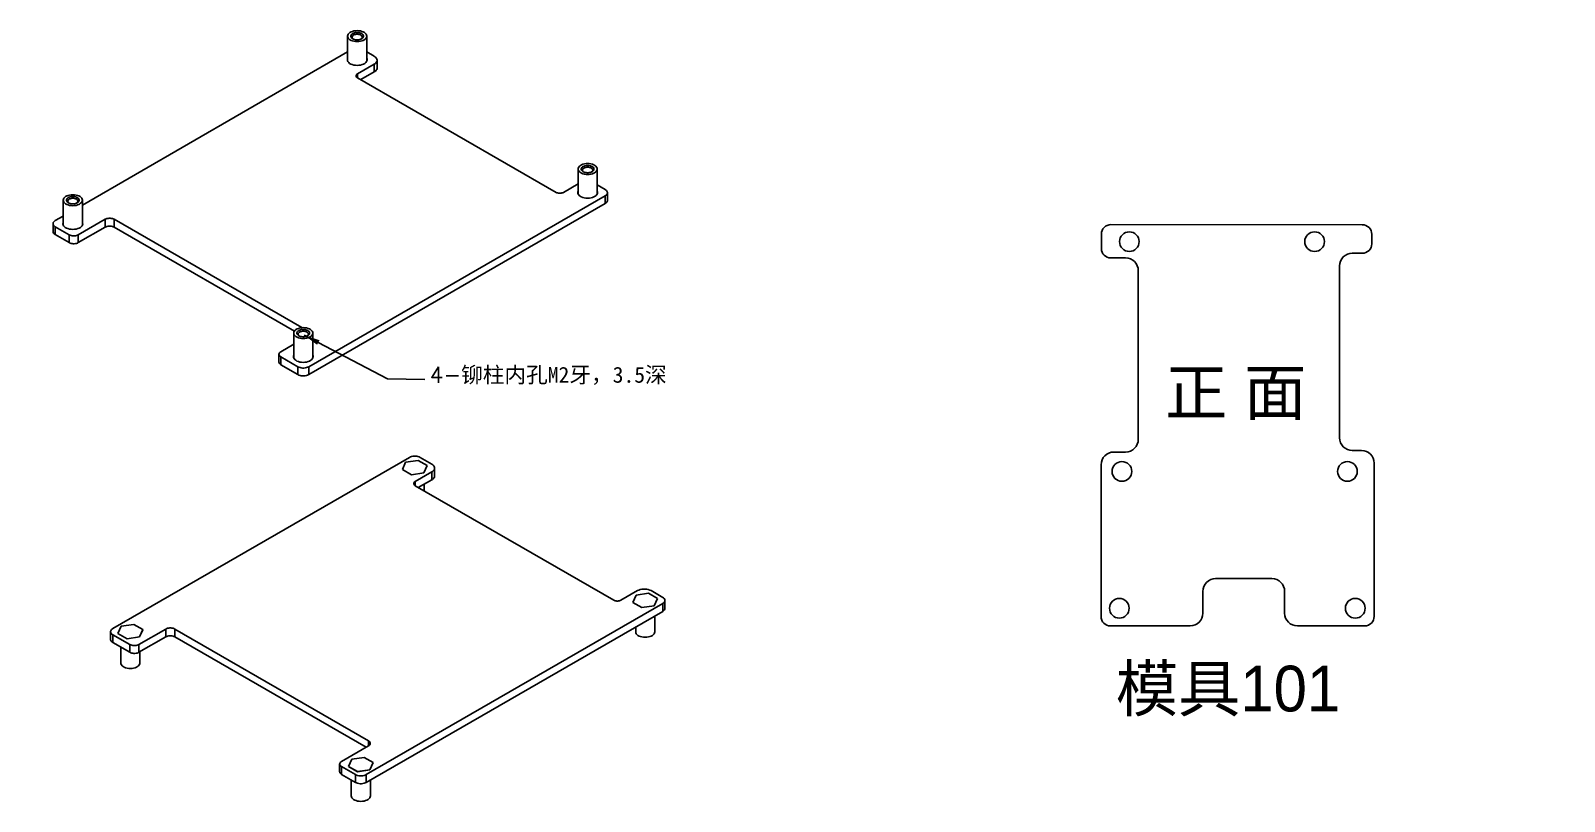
# Model space of a CAD drawing. Header units: millimetres. Extents: x 1426 to 4436, y -331 to 92.
# Drawn here: x 3667.2 to 3908.6, y -281.6 to -160.2 of the extents above; entities that cross this region are included whole.
import ezdxf

# ---------------------------------------------------------------- set-up
doc = ezdxf.new("R2010")
doc.units = ezdxf.units.MM
doc.styles.add('ST', font='PMingLiU.ttf')
doc.styles.get("Standard").update_dxf_attribs({"font": 'txt', "bigfont": 'gbcbig.shx'})
doc.styles.add('国家标准', font='SimSun.ttf', dxfattribs={"width": 0.7, "height": 3.5})
doc.dimstyles.new('ISO-25', dxfattribs={"dimtxt": 2.5, "dimasz": 2.5, "dimexe": 1.25, "dimexo": 0.625, "dimtad": 1, "dimtxsty": 'Standard', "dimcen": 2.5, "dimadec": 0, "dimazin": 0, "dimtfac": 1, "dimtmove": 0, "dimatfit": 3, "dimfxl": 0, "dimarcsym": 0})
doc.dimstyles.get("Standard").update_dxf_attribs({"dimtxt": 0.18, "dimasz": 0.18, "dimexe": 0.18, "dimexo": 0.0625, "dimgap": 0.09, "dimtad": 0, "dimtih": 1, "dimtoh": 1, "dimdec": 4, "dimzin": 0, "dimdsep": 46, "dimtxsty": 'Standard', "dimcen": 0.09, "dimadec": 0, "dimazin": 0, "dimtfac": 1, "dimtdec": 4, "dimtofl": 0, "dimtmove": 0, "dimatfit": 0, "dimfxl": 0, "dimtolj": 1, "dimtzin": 0, "dimarcsym": 0})

# ---------------------------------------------------------------- blocks, each defined once
blk = doc.blocks.new('*D262')
at = {"color": 0, "lineweight": -2}
for p, q in [((2461.37, -188.13), (2461.37, -181.05)), ((4149.79, -185.76), (4131.83, -185.76)), ((4133.08, -237.06), (4133.08, -188.26)), ((2476.81, -190.63), (2460.12, -190.63)), ((2461.37, -194.63), (2461.37, -190.63)), ((2478.81, -194.63), (2460.12, -194.63)), ((2461.37, -197.13), (2461.37, -199.63)), ((4148.51, -239.56), (4131.83, -239.56))]:
    blk.add_line(p, q, dxfattribs=at)
at = {"color": 0}
for points in [[(4132.66, -188.26), (4133.5, -188.26), (4133.08, -185.76)], [(2460.95, -188.13), (2461.78, -188.13), (2461.37, -190.63)], [(2460.95, -197.13), (2461.78, -197.13), (2461.37, -194.63)], [(4132.66, -237.06), (4133.5, -237.06), (4133.08, -239.56)]]:
    blk.add_solid(points, dxfattribs=at)
at = {"layer": 'Defpoints', "color": 0}
for p in [(4133.08, -185.76), (4150.42, -185.76), (2461.37, -190.63), (2477.44, -190.63), (2479.44, -194.63), (4149.14, -239.56)]:
    blk.add_point(p, dxfattribs=at)
at = {"color": 0, "attachment_point": 5, "rotation": 90}
for s, insert, char_height in [('4', (2458.24, -183.34), 5), ('53,8', (4131, -212.66), 2.5)]:
    blk.add_mtext(s, dxfattribs=dict(at, insert=insert, char_height=char_height))
blk = doc.blocks.new('*D263')
at = {"color": 0, "lineweight": -2}
for p, q in [((4144.42, -196.04), (4144.42, -178.9)), ((4146.92, -180.15), (4173.92, -180.15)), ((4176.42, -200.83), (4176.42, -178.9)), ((2593.41, -264.13), (2593.41, -257.05)), ((2603.81, -266.63), (2592.16, -266.63)), ((2593.41, -270.63), (2593.41, -266.63)), ((2593.46, -270.63), (2592.16, -270.63)), ((2593.41, -273.13), (2593.41, -275.63))]:
    blk.add_line(p, q, dxfattribs=at)
at = {"color": 0}
for points in [[(4146.92, -179.74), (4146.92, -180.57), (4144.42, -180.15)], [(4173.92, -179.74), (4173.92, -180.57), (4176.42, -180.15)], [(2592.99, -264.13), (2593.83, -264.13), (2593.41, -266.63)], [(2592.99, -273.13), (2593.83, -273.13), (2593.41, -270.63)]]:
    blk.add_solid(points, dxfattribs=at)
at = {"layer": 'Defpoints', "color": 0}
for p in [(4176.42, -180.15), (4144.42, -196.66), (4176.42, -201.46), (2593.41, -266.63), (2604.44, -266.63), (2594.08, -270.63)]:
    blk.add_point(p, dxfattribs=at)
at = {"color": 0, "insert": (4160.42, -178.28), "char_height": 2.5, "attachment_point": 5}
blk.add_mtext('32', dxfattribs=at)
at = {"color": 0, "insert": (2590.28, -259.34), "char_height": 5, "attachment_point": 5, "rotation": 90}
blk.add_mtext('4', dxfattribs=at)
blk = doc.blocks.new('*D292')
at = {"color": 0, "lineweight": -2}
for p, q in [((2906.22, -206.14), (2892.33, -206.14)), ((2893.58, -238.64), (2893.58, -208.64)), ((2906.22, -241.14), (2892.33, -241.14))]:
    blk.add_line(p, q, dxfattribs=at)
at = {"color": 0, "linetype": 'Continuous', "lineweight": -2}
for p, q in [((4400.56, -214.1), (4400.74, -214.1)), ((4400.65, -214.19), (4400.65, -214.01)), ((4401.76, -213.46), (4401.92, -213.37)), ((4401.92, -213.37), (4402.1, -213.37))]:
    blk.add_line(p, q, dxfattribs=at)
at = {"color": 0}
for points in [[(2893.17, -208.64), (2894, -208.64), (2893.58, -206.14)], [(2893.17, -238.64), (2894, -238.64), (2893.58, -241.14)]]:
    blk.add_solid(points, dxfattribs=at)
at = {"color": 0, "linetype": 'Continuous'}
blk.add_solid([(4401.75, -213.44), (4401.78, -213.49), (4401.61, -213.55)], dxfattribs=at)
at = {"layer": 'Defpoints', "color": 0}
for p in [(2893.58, -206.14), (2906.85, -206.14), (2906.85, -241.14)]:
    blk.add_point(p, dxfattribs=at)
at = {"layer": 'Defpoints', "color": 0, "linetype": 'Continuous'}
for p in [(4400.65, -214.1), (4401.61, -213.55)]:
    blk.add_point(p, dxfattribs=at)
at = {"color": 0, "linetype": 'Continuous', "insert": (4419.58, -213.37), "char_height": 3.5, "attachment_point": 5, "style": '国家标准'}
blk.add_mtext('\\A1;M2螺丝柱 露出高度3mm', dxfattribs=at)
at = {"color": 0, "insert": (2891.71, -223.64), "char_height": 2.5, "attachment_point": 5, "rotation": 90}
blk.add_mtext('35', dxfattribs=at)

msp = doc.modelspace()

# ---------------------------------------------------------------- linework, layer by layer
for p, q in [((3717.07754, -161.01618), (3717.07754, -164.95264)), ((3720.07754, -164.95264), (3720.07754, -161.01618)), ((3717.07754, -163.51115), (3675.31768, -187.62098)), ((3721.26454, -164.19646), (3720.07754, -163.51115)), ((3718.64825, -166.9317), (3721.26454, -165.42119)), ((3721.26454, -165.42119), (3721.26454, -166.64594)), ((3721.70388, -166.03358), (3721.70388, -164.80883)), ((3718.64825, -166.9317), (3718.64825, -167.58489)), ((3749.90237, -185.62929), (3718.64825, -167.58489)), ((3719.14324, -167.87067), (3721.26454, -166.64594)), ((3753.35211, -181.95912), (3753.35211, -185.89557)), ((3756.35211, -185.89557), (3756.35211, -181.95912)), ((3753.35211, -184.29079), (3751.03374, -185.62929)), ((3757.60983, -185.18022), (3756.35211, -184.45409)), ((3757.9613, -186.89487), (3757.9613, -185.67011)), ((3672.31768, -186.85805), (3672.31768, -190.79451)), ((3675.31768, -190.79451), (3675.31768, -186.85805)), ((3710.94078, -213.10414), (3757.60983, -186.16001)), ((3710.94078, -214.32889), (3757.60983, -187.38476)), ((3757.60983, -186.16001), (3757.60983, -187.38476)), ((3670.70849, -190.56905), (3670.70849, -191.7938)), ((3672.31768, -189.35302), (3671.05996, -190.07915)), ((3674.66621, -192.3245), (3678.90885, -189.87503)), ((3678.90885, -189.87503), (3678.90885, -191.09978)), ((3680.32306, -189.87503), (3709.88624, -206.94318)), ((3680.32306, -189.87503), (3680.32306, -191.09978)), ((3671.05996, -191.05894), (3673.25199, -192.3245)), ((3671.05996, -191.05894), (3671.05996, -192.28369)), ((3671.05996, -192.28369), (3673.25199, -193.54925)), ((3673.25199, -192.3245), (3673.25199, -193.54925)), ((3674.66621, -193.54925), (3678.90885, -191.09978)), ((3674.66621, -192.3245), (3674.66621, -193.54925)), ((3680.32306, -191.09978), (3708.69785, -207.48181)), ((3708.59226, -209.56111), (3706.55672, -210.73632)), ((3708.59226, -207.80099), (3708.59226, -211.73744)), ((3711.59226, -211.73744), (3711.59226, -207.80099)), ((3706.26383, -211.14456), (3706.26383, -212.36931)), ((3706.55672, -211.55281), (3709.24373, -213.10414)), ((3706.55672, -211.55281), (3706.55672, -212.77756)), ((3706.55672, -212.77756), (3709.24373, -214.32889)), ((3709.24373, -213.10414), (3709.24373, -214.32889)), ((3710.94078, -213.10414), (3710.94078, -214.32889)), ((3680.11661, -254.33487), (3726.78566, -227.39074)), ((3725.68232, -229.28076), (3726.20532, -228.15386)), ((3727.11119, -230.10571), (3725.68232, -229.28076)), ((3725.68232, -229.28076), (3725.68232, -229.28484)), ((3727.11119, -230.10979), (3725.68232, -229.28484)), ((3726.20532, -228.15386), (3728.15719, -227.85191)), ((3728.15719, -227.85191), (3729.58606, -228.67686)), ((3728.48272, -227.39074), (3730.32119, -228.45217)), ((3729.58606, -228.67686), (3729.06306, -229.80376)), ((3729.58606, -228.68094), (3729.06306, -229.80784)), ((3729.58606, -228.67686), (3729.58606, -228.68094)), ((3730.76053, -230.28929), (3730.76053, -229.06454)), ((3729.06306, -229.80376), (3727.11119, -230.10571)), ((3729.06306, -229.80784), (3727.11119, -230.10979)), ((3727.11119, -230.10571), (3727.11119, -230.10979)), ((3730.32119, -229.67691), (3727.7049, -231.18741)), ((3727.7049, -231.8406), (3727.7049, -231.18741)), ((3730.32119, -230.90166), (3728.19989, -232.12638)), ((3729.06306, -229.80376), (3729.06306, -229.80784)), ((3729.13419, -232.66579), (3729.13419, -231.58697)), ((3730.32119, -230.90166), (3730.32119, -229.67691)), ((3727.7049, -231.8406), (3758.95902, -249.885)), ((3760.09039, -249.885), (3762.70668, -248.3745)), ((3764.828, -248.3745), (3766.66648, -249.43593)), ((3766.66648, -250.41572), (3719.99743, -277.35985)), ((3761.95689, -250.2237), (3762.4799, -249.09679)), ((3763.38576, -251.04865), (3761.95689, -250.2237)), ((3761.95689, -250.2237), (3761.95689, -250.22778)), ((3763.38576, -251.05273), (3761.95689, -250.22778)), ((3762.4799, -249.09679), (3764.43177, -248.79484)), ((3765.33763, -250.74669), (3763.38576, -251.04865)), ((3765.33763, -250.75078), (3763.38576, -251.05273)), ((3763.38576, -251.04865), (3763.38576, -251.05273)), ((3764.43177, -248.79484), (3765.86064, -249.61979)), ((3765.86064, -249.61979), (3765.33763, -250.74669)), ((3765.86064, -249.62387), (3765.33763, -250.75078)), ((3765.33763, -250.74669), (3765.33763, -250.75078)), ((3765.86064, -249.61979), (3765.86064, -249.62387)), ((3766.66648, -251.64047), (3766.66648, -250.41572)), ((3767.01795, -251.15058), (3767.01795, -249.92583)), ((3766.66648, -251.64047), (3719.99743, -278.5846)), ((3765.40877, -254.86157), (3765.40877, -252.36661)), ((3679.76514, -254.82476), (3679.76514, -256.04951)), ((3682.80362, -256.86598), (3680.11661, -255.31465)), ((3680.11661, -256.5394), (3680.11661, -255.31465)), ((3680.92246, -255.12263), (3681.44546, -253.99573)), ((3682.35133, -255.94758), (3680.92246, -255.12263)), ((3680.92246, -255.12263), (3680.92246, -255.12671)), ((3682.35133, -255.95166), (3680.92246, -255.12671)), ((3681.44546, -253.99573), (3683.39733, -253.69377)), ((3684.3032, -255.64563), (3682.35133, -255.94758)), ((3684.3032, -255.64971), (3682.35133, -255.95166)), ((3683.39733, -253.69377), (3684.8262, -254.51872)), ((3688.46047, -254.41651), (3684.21783, -256.86598)), ((3688.46047, -255.64127), (3684.21783, -258.09073)), ((3684.8262, -254.51872), (3684.3032, -255.64563)), ((3684.8262, -254.52281), (3684.3032, -255.64971)), ((3684.3032, -255.64563), (3684.3032, -255.64971)), ((3684.8262, -254.51872), (3684.8262, -254.52281)), ((3688.46047, -255.64127), (3688.46047, -254.41651)), ((3720.35099, -272.01185), (3689.87469, -254.41651)), ((3689.87469, -255.64127), (3689.87469, -254.41651)), ((3719.99742, -273.03247), (3689.87469, -255.64127)), ((3762.40877, -254.09864), (3762.40877, -254.86157)), ((3682.80362, -258.09073), (3680.11661, -256.5394)), ((3681.37433, -257.26554), (3681.37433, -259.7605)), ((3682.35133, -255.94758), (3682.35133, -255.95166)), ((3682.80362, -258.09073), (3682.80362, -256.86598)), ((3684.21783, -258.09073), (3684.21783, -256.86598)), ((3684.37433, -259.7605), (3684.37433, -258.00038)), ((3720.35099, -272.82834), (3720.35099, -272.01185)), ((3716.10835, -275.2778), (3720.35099, -272.82834)), ((3717.19704, -276.06556), (3717.72004, -274.93866)), ((3717.72004, -274.93866), (3719.67191, -274.63671)), ((3719.67191, -274.63671), (3721.10078, -275.46166)), ((3715.81545, -275.68605), (3715.81545, -276.9108)), ((3718.30038, -277.35985), (3716.10835, -276.09429)), ((3716.10835, -277.31904), (3716.10835, -276.09429)), ((3718.30038, -278.5846), (3716.10835, -277.31904)), ((3718.6259, -276.89051), (3717.19704, -276.06556)), ((3717.19704, -276.06556), (3717.19704, -276.06965)), ((3718.6259, -276.8946), (3717.19704, -276.06965)), ((3718.30038, -278.5846), (3718.30038, -277.35985)), ((3720.57778, -276.58856), (3718.6259, -276.89051)), ((3720.57778, -276.59264), (3718.6259, -276.8946)), ((3718.6259, -276.89051), (3718.6259, -276.8946)), ((3719.99743, -278.5846), (3719.99743, -277.35985)), ((3721.10078, -275.46166), (3720.57778, -276.58856)), ((3721.10078, -275.46574), (3720.57778, -276.59264)), ((3720.57778, -276.58856), (3720.57778, -276.59264)), ((3721.10078, -275.46166), (3721.10078, -275.46574)), ((3717.64891, -278.20847), (3717.64891, -280.70344)), ((3720.64891, -280.70344), (3720.64891, -278.20847))]:
    msp.add_line(p, q)
at = {"color": 0}
msp.add_lwpolyline([(3835.67562, -228.53304), (3835.65208, -252.42905, 0.414502119), (3837.15208, -253.93053), (3849.69188, -253.93053, 0.414213562), (3851.69188, -251.93053), (3851.69188, -248.48358, -0.414213562), (3853.69188, -246.48358), (3862.5547, -246.48358, -0.414213562), (3864.5547, -248.48358), (3864.5547, -251.93053, 0.414213562), (3866.5547, -253.93053), (3877.14859, -253.93053, 0.414213562), (3878.64859, -252.43053), (3878.64859, -228.28318, 0.414213562), (3876.64859, -226.28318), (3875.20277, -226.28318, -0.414213562), (3873.20277, -224.28318), (3873.20277, -197.22299, -0.414213562), (3875.20277, -195.22299), (3876.77443, -195.22299, 0.414213562), (3878.27443, -193.72299), (3878.27443, -192.23647, 0.414034319), (3876.77535, -190.73647), (3837.20863, -190.71225, 0.414392829), (3835.70771, -192.21225), (3835.70771, -194.45937, 0.414213562), (3837.20771, -195.95937), (3839.52053, -195.95937, -0.414213562), (3841.52053, -197.95937), (3841.52053, -224.53501, -0.414213562), (3839.52053, -226.53501), (3837.67562, -226.53501, 0.413925065)], format="xyb", close=True, dxfattribs=at)
for points in [[(3720.07754, -161.01618, 0), (3720.05475, -160.8658, 0), (3719.98708, -160.71999, 0), (3719.87657, -160.58318, 0), (3719.7266, -160.45952, 0), (3719.54172, -160.35278, 0), (3719.32754, -160.26619, 0), (3719.09057, -160.20239, 0), (3718.83801, -160.16332, 0), (3718.57754, -160.15017, 0), (3718.31706, -160.16332, 0), (3718.06451, -160.20239, 0), (3717.82754, -160.26619, 0), (3717.61336, -160.35278, 0), (3717.42847, -160.45952, 0), (3717.2785, -160.58318, 0), (3717.168, -160.71999, 0), (3717.10033, -160.8658, 0), (3717.07754, -161.01618, 0)], [(3717.07754, -161.01618, 0), (3717.10033, -161.16657, 0), (3717.168, -161.31238, 0), (3717.2785, -161.44919, 0), (3717.42847, -161.57285, 0), (3717.61336, -161.67959, 0), (3717.82754, -161.76618, 0), (3718.06451, -161.82997, 0), (3718.31706, -161.86904, 0), (3718.57754, -161.8822, 0), (3718.83801, -161.86904, 0), (3719.09057, -161.82997, 0), (3719.32754, -161.76618, 0), (3719.54172, -161.67959, 0), (3719.6382, -161.62855, 0)], [(3717.87042, -161.42442, 0), (3717.75838, -161.34733, 0), (3717.67122, -161.26017, 0), (3717.61161, -161.1656, 0), (3717.58134, -161.06649, 0), (3717.58134, -160.96586, 0), (3717.61161, -160.86675, 0), (3717.67124, -160.77218, 0), (3717.75839, -160.68503, 0), (3717.87044, -160.60793, 0), (3718.00397, -160.54325, 0), (3718.15493, -160.49293, 0), (3718.31873, -160.45851, 0), (3718.4904, -160.44104, 0), (3718.66471, -160.44104, 0), (3718.83637, -160.45851, 0), (3719.00017, -160.49294, 0), (3719.15112, -160.54326, 0), (3719.28465, -160.60795, 0), (3719.3967, -160.68504, 0), (3719.48385, -160.77219, 0), (3719.54347, -160.86676, 0), (3719.57373, -160.96587, 0), (3719.57373, -161.06651, 0), (3719.54346, -161.16562, 0), (3719.48384, -161.26019, 0), (3719.39668, -161.34734, 0), (3719.28464, -161.42443, 0)], [(3719.37754, -161.17948, 0), (3719.36538, -161.09928, 0), (3719.32929, -161.02151, 0), (3719.27036, -160.94855, 0), (3719.19037, -160.8826, 0), (3719.09177, -160.82567, 0), (3718.97754, -160.77949, 0), (3718.85115, -160.74546, 0), (3718.71646, -160.72463, 0), (3718.57754, -160.71761, 0), (3718.43862, -160.72463, 0), (3718.30392, -160.74546, 0), (3718.17754, -160.77949, 0), (3718.06331, -160.82567, 0), (3717.9647, -160.8826, 0), (3717.88472, -160.94855, 0), (3717.82578, -161.02151, 0), (3717.78969, -161.09928, 0), (3717.77754, -161.17948, 0)], [(3717.77754, -161.17948, 0), (3717.78969, -161.25969, 0), (3717.82578, -161.33745, 0), (3717.88472, -161.41042, 0), (3717.94904, -161.46525, 0)], [(3719.28464, -161.42443, 0), (3719.15111, -161.48912, 0), (3719.00015, -161.53944, 0), (3718.83636, -161.57386, 0), (3718.66469, -161.59133, 0), (3718.49038, -161.59133, 0), (3718.31872, -161.57386, 0), (3718.15492, -161.53944, 0), (3718.00396, -161.48912, 0), (3717.87043, -161.42443, 0), (3717.87042, -161.42442, 0)], [(3719.20604, -161.46525, 0), (3719.28244, -161.3979, 0), (3719.33742, -161.32391, 0), (3719.36931, -161.24553, 0), (3719.37754, -161.17948, 0)], [(3719.6382, -161.62855, 0), (3719.80626, -161.51291, 0), (3719.937, -161.38218, 0), (3720.02643, -161.24033, 0), (3720.07183, -161.09166, 0), (3720.07754, -161.01618, 0)], [(3717.02754, -164.72718, 0), (3717.05108, -164.57178, 0), (3717.07754, -164.50172, 0)], [(3720.12754, -164.72718, 0), (3720.10399, -164.88257, 0), (3720.03406, -165.03325, 0), (3719.91988, -165.17462, 0), (3719.76491, -165.3024, 0), (3719.57386, -165.4127, 0), (3719.35254, -165.50217, 0), (3719.10767, -165.56809, 0), (3718.84669, -165.60847, 0), (3718.57754, -165.62206, 0), (3718.30838, -165.60847, 0), (3718.04741, -165.56809, 0), (3717.80254, -165.50217, 0), (3717.58122, -165.4127, 0), (3717.39017, -165.3024, 0), (3717.2352, -165.17462, 0), (3717.12101, -165.03325, 0), (3717.05108, -164.88257, 0), (3717.02754, -164.72718, 0)], [(3720.07754, -164.50172, 0), (3720.12256, -164.65553, 0), (3720.12754, -164.72718, 0)], [(3721.70388, -164.80883, 0), (3721.68109, -164.65845, 0), (3721.61342, -164.51263, 0), (3721.50292, -164.37582, 0), (3721.35295, -164.25216, 0), (3721.26454, -164.19646, 0)], [(3721.26454, -165.42119, 0), (3721.43261, -165.30555, 0), (3721.56334, -165.17482, 0), (3721.65277, -165.03297, 0), (3721.69817, -164.88431, 0), (3721.70388, -164.80883, 0)], [(3721.26454, -166.64594, 0), (3721.43261, -166.53031, 0), (3721.56334, -166.39957, 0), (3721.65277, -166.25772, 0), (3721.69817, -166.10906, 0), (3721.70388, -166.03358, 0)], [(3718.41393, -167.25829, 0), (3718.42609, -167.17809, 0), (3718.46218, -167.10032, 0), (3718.52111, -167.02736, 0), (3718.6011, -166.96141, 0), (3718.64825, -166.9317, 0)], [(3718.64825, -167.58489, 0), (3718.55861, -167.52321, 0), (3718.48889, -167.45349, 0), (3718.44119, -167.37784, 0), (3718.41698, -167.29855, 0), (3718.41393, -167.25829, 0)], [(3756.35211, -181.95912, 0), (3756.32933, -181.80874, 0), (3756.26165, -181.66292, 0), (3756.15115, -181.52611, 0), (3756.00118, -181.40245, 0), (3755.8163, -181.29571, 0), (3755.60211, -181.20913, 0), (3755.36514, -181.14533, 0), (3755.11259, -181.10626, 0), (3754.85211, -181.0931, 0), (3754.59164, -181.10626, 0), (3754.33908, -181.14533, 0), (3754.10211, -181.20913, 0), (3753.88793, -181.29571, 0), (3753.70305, -181.40245, 0), (3753.55308, -181.52611, 0), (3753.44258, -181.66292, 0), (3753.3749, -181.80874, 0), (3753.35211, -181.95912, 0)], [(3753.35211, -181.95912, 0), (3753.3749, -182.1095, 0), (3753.44258, -182.25531, 0), (3753.55308, -182.39213, 0), (3753.70305, -182.51578, 0), (3753.88793, -182.62253, 0), (3754.10211, -182.70911, 0), (3754.33908, -182.77291, 0), (3754.59164, -182.81198, 0), (3754.85211, -182.82514, 0), (3755.11259, -182.81198, 0), (3755.36514, -182.77291, 0), (3755.60211, -182.70911, 0), (3755.8163, -182.62253, 0), (3755.91277, -182.57149, 0)], [(3754.145, -182.36736, 0), (3754.03295, -182.29026, 0), (3753.9458, -182.20311, 0), (3753.88619, -182.10854, 0), (3753.85592, -182.00943, 0), (3753.85592, -181.90879, 0), (3753.88619, -181.80968, 0), (3753.94581, -181.71512, 0), (3754.03297, -181.62796, 0), (3754.14502, -181.55087, 0), (3754.27855, -181.48618, 0), (3754.42951, -181.43586, 0), (3754.59331, -181.40145, 0), (3754.76497, -181.38397, 0), (3754.93928, -181.38397, 0), (3755.11095, -181.40145, 0), (3755.27475, -181.43587, 0), (3755.4257, -181.48619, 0), (3755.55923, -181.55088, 0), (3755.67127, -181.62798, 0), (3755.75843, -181.71513, 0), (3755.81804, -181.8097, 0), (3755.84831, -181.90881, 0), (3755.84831, -182.00945, 0), (3755.81804, -182.10856, 0), (3755.75842, -182.20312, 0), (3755.67126, -182.29028, 0), (3755.55922, -182.36736, 0)], [(3755.65211, -182.12242, 0), (3755.63996, -182.04222, 0), (3755.60387, -181.96445, 0), (3755.54493, -181.89148, 0), (3755.46495, -181.82553, 0), (3755.36634, -181.7686, 0), (3755.25211, -181.72242, 0), (3755.12573, -181.6884, 0), (3754.99103, -181.66756, 0), (3754.85211, -181.66054, 0), (3754.7132, -181.66756, 0), (3754.5785, -181.6884, 0), (3754.45211, -181.72242, 0), (3754.33788, -181.7686, 0), (3754.23928, -181.82553, 0), (3754.15929, -181.89148, 0), (3754.10036, -181.96445, 0), (3754.06427, -182.04222, 0), (3754.05211, -182.12242, 0)], [(3754.05211, -182.12242, 0), (3754.06427, -182.20262, 0), (3754.10036, -182.28039, 0), (3754.15929, -182.35336, 0), (3754.22362, -182.40818, 0)], [(3755.55922, -182.36736, 0), (3755.42569, -182.43205, 0), (3755.27473, -182.48237, 0), (3755.11093, -182.51679, 0), (3754.93927, -182.53427, 0), (3754.76496, -182.53427, 0), (3754.5933, -182.51679, 0), (3754.4295, -182.48237, 0), (3754.27854, -182.43205, 0), (3754.14501, -182.36736, 0), (3754.145, -182.36736, 0)], [(3755.48061, -182.40818, 0), (3755.55702, -182.34083, 0), (3755.612, -182.26684, 0), (3755.64389, -182.18847, 0), (3755.65211, -182.12242, 0)], [(3755.91277, -182.57149, 0), (3756.08084, -182.45585, 0), (3756.21158, -182.32511, 0), (3756.301, -182.18326, 0), (3756.34641, -182.0346, 0), (3756.35211, -181.95912, 0)], [(3751.03374, -185.62929, 0), (3750.92691, -185.68104, 0), (3750.80615, -185.7213, 0), (3750.67511, -185.74883, 0), (3750.53778, -185.76281, 0), (3750.39833, -185.76281, 0), (3750.261, -185.74883, 0), (3750.12996, -185.7213, 0), (3750.00919, -185.68104, 0), (3749.90237, -185.62929, 0)], [(3753.30211, -185.67011, 0), (3753.32566, -185.51472, 0), (3753.35211, -185.44465, 0)], [(3756.40211, -185.67011, 0), (3756.37857, -185.82551, 0), (3756.30864, -185.97618, 0), (3756.19445, -186.11756, 0), (3756.03948, -186.24533, 0), (3755.84844, -186.35564, 0), (3755.62711, -186.44511, 0), (3755.38225, -186.51103, 0), (3755.12127, -186.5514, 0), (3754.85211, -186.565, 0), (3754.58296, -186.5514, 0), (3754.32198, -186.51103, 0), (3754.07711, -186.44511, 0), (3753.85579, -186.35564, 0), (3753.66475, -186.24533, 0), (3753.50978, -186.11756, 0), (3753.39559, -185.97618, 0), (3753.32566, -185.82551, 0), (3753.30211, -185.67011, 0)], [(3756.35211, -185.44465, 0), (3756.39714, -185.59846, 0), (3756.40211, -185.67011, 0)], [(3757.9613, -185.67011, 0), (3757.94307, -185.54981, 0), (3757.88893, -185.43316, 0), (3757.80053, -185.32371, 0), (3757.68056, -185.22478, 0), (3757.60983, -185.18022, 0)], [(3757.60983, -186.16001, 0), (3757.74429, -186.0675, 0), (3757.84887, -185.96291, 0), (3757.92041, -185.84943, 0), (3757.95674, -185.7305, 0), (3757.9613, -185.67011, 0)], [(3675.31768, -186.85805, 0), (3675.29489, -186.70767, 0), (3675.22722, -186.56186, 0), (3675.11672, -186.42504, 0), (3674.96674, -186.30139, 0), (3674.78186, -186.19464, 0), (3674.56768, -186.10806, 0), (3674.33071, -186.04426, 0), (3674.07815, -186.00519, 0), (3673.81768, -185.99203, 0), (3673.55721, -186.00519, 0), (3673.30465, -186.04426, 0), (3673.06768, -186.10806, 0), (3672.8535, -186.19464, 0), (3672.66861, -186.30139, 0), (3672.51864, -186.42504, 0), (3672.40814, -186.56186, 0), (3672.34047, -186.70767, 0), (3672.31768, -186.85805, 0)], [(3672.31768, -186.85805, 0), (3672.34047, -187.00843, 0), (3672.40814, -187.15425, 0), (3672.51864, -187.29106, 0), (3672.66861, -187.41472, 0), (3672.8535, -187.52146, 0), (3673.06768, -187.60804, 0), (3673.30465, -187.67184, 0), (3673.55721, -187.71091, 0), (3673.81768, -187.72407, 0), (3674.07815, -187.71091, 0), (3674.33071, -187.67184, 0), (3674.56768, -187.60804, 0), (3674.78186, -187.52146, 0), (3674.87834, -187.47042, 0)], [(3673.11056, -187.26629, 0), (3672.99852, -187.1892, 0), (3672.91136, -187.10204, 0), (3672.85175, -187.00747, 0), (3672.82148, -186.90836, 0), (3672.82148, -186.80772, 0), (3672.85176, -186.70862, 0), (3672.91138, -186.61405, 0), (3672.99853, -186.52689, 0), (3673.11058, -186.4498, 0), (3673.24411, -186.38511, 0), (3673.39507, -186.3348, 0), (3673.55887, -186.30038, 0), (3673.73054, -186.2829, 0), (3673.90485, -186.2829, 0), (3674.07651, -186.30038, 0), (3674.24031, -186.3348, 0), (3674.39127, -186.38512, 0), (3674.52479, -186.44981, 0), (3674.63684, -186.52691, 0), (3674.72399, -186.61406, 0), (3674.78361, -186.70863, 0), (3674.81387, -186.80774, 0), (3674.81387, -186.90838, 0), (3674.7836, -187.00749, 0), (3674.72398, -187.10206, 0), (3674.63682, -187.18921, 0), (3674.52478, -187.2663, 0)], [(3674.61768, -187.02135, 0), (3674.60552, -186.94115, 0), (3674.56943, -186.86338, 0), (3674.5105, -186.79041, 0), (3674.43051, -186.72446, 0), (3674.33191, -186.66753, 0), (3674.21768, -186.62136, 0), (3674.09129, -186.58733, 0), (3673.9566, -186.56649, 0), (3673.81768, -186.55948, 0), (3673.67876, -186.56649, 0), (3673.54406, -186.58733, 0), (3673.41768, -186.62136, 0), (3673.30345, -186.66753, 0), (3673.20484, -186.72446, 0), (3673.12486, -186.79041, 0), (3673.06592, -186.86338, 0), (3673.02983, -186.94115, 0), (3673.01768, -187.02135, 0)], [(3673.01768, -187.02135, 0), (3673.02983, -187.10156, 0), (3673.06592, -187.17932, 0), (3673.12486, -187.25229, 0), (3673.18918, -187.30712, 0)], [(3674.52478, -187.2663, 0), (3674.39125, -187.33099, 0), (3674.2403, -187.3813, 0), (3674.0765, -187.41572, 0), (3673.90483, -187.4332, 0), (3673.73052, -187.4332, 0), (3673.55886, -187.41572, 0), (3673.39506, -187.3813, 0), (3673.2441, -187.33099, 0), (3673.11057, -187.2663, 0), (3673.11056, -187.26629, 0)], [(3674.44618, -187.30712, 0), (3674.52258, -187.23977, 0), (3674.57756, -187.16578, 0), (3674.60946, -187.0874, 0), (3674.61768, -187.02135, 0)], [(3674.87834, -187.47042, 0), (3675.04641, -187.35478, 0), (3675.17714, -187.22405, 0), (3675.26657, -187.08219, 0), (3675.31197, -186.93353, 0), (3675.31768, -186.85805, 0)], [(3757.60983, -187.38476, 0), (3757.74429, -187.29225, 0), (3757.84887, -187.18766, 0), (3757.92041, -187.07418, 0), (3757.95674, -186.95525, 0), (3757.9613, -186.89487, 0)], [(3671.05996, -190.07915, 0), (3670.92551, -190.17167, 0), (3670.82092, -190.27625, 0), (3670.74938, -190.38973, 0), (3670.71306, -190.50866, 0), (3670.70849, -190.56905, 0)], [(3670.70849, -190.56905, 0), (3670.72672, -190.68935, 0), (3670.78086, -190.806, 0), (3670.86926, -190.91545, 0), (3670.98924, -191.01438, 0), (3671.05996, -191.05894, 0)], [(3672.26768, -190.56905, 0), (3672.29123, -190.41365, 0), (3672.31768, -190.34359, 0)], [(3675.36768, -190.56905, 0), (3675.34413, -190.72444, 0), (3675.2742, -190.87512, 0), (3675.16002, -191.01649, 0), (3675.00505, -191.14427, 0), (3674.814, -191.25457, 0), (3674.59268, -191.34404, 0), (3674.34781, -191.40996, 0), (3674.08683, -191.45034, 0), (3673.81768, -191.46393, 0), (3673.54852, -191.45034, 0), (3673.28755, -191.40996, 0), (3673.04268, -191.34404, 0), (3672.82136, -191.25457, 0), (3672.63031, -191.14427, 0), (3672.47534, -191.01649, 0), (3672.36115, -190.87512, 0), (3672.29123, -190.72444, 0), (3672.26768, -190.56905, 0)], [(3675.31768, -190.34359, 0), (3675.3627, -190.49739, 0), (3675.36768, -190.56905, 0)], [(3678.90885, -189.87503, 0), (3679.04238, -189.81034, 0), (3679.19333, -189.76002, 0), (3679.35713, -189.7256, 0), (3679.5288, -189.70813, 0), (3679.70311, -189.70813, 0), (3679.87477, -189.7256, 0), (3680.03857, -189.76002, 0), (3680.18953, -189.81034, 0), (3680.32306, -189.87503, 0)], [(3670.70849, -191.7938, 0), (3670.72672, -191.9141, 0), (3670.78086, -192.03075, 0), (3670.86926, -192.1402, 0), (3670.98924, -192.23913, 0), (3671.05996, -192.28369, 0)], [(3673.25199, -192.3245, 0), (3673.38552, -192.38919, 0), (3673.53648, -192.43951, 0), (3673.70028, -192.47393, 0), (3673.87194, -192.4914, 0), (3674.04625, -192.4914, 0), (3674.21792, -192.47393, 0), (3674.38172, -192.43951, 0), (3674.53268, -192.38919, 0), (3674.66621, -192.3245, 0)], [(3678.90885, -191.09978, 0), (3679.04238, -191.03509, 0), (3679.19333, -190.98477, 0), (3679.35713, -190.95035, 0), (3679.5288, -190.93288, 0), (3679.70311, -190.93288, 0), (3679.87477, -190.95035, 0), (3680.03857, -190.98477, 0), (3680.18953, -191.03509, 0), (3680.32306, -191.09978, 0)], [(3673.25199, -193.54925, 0), (3673.38552, -193.61394, 0), (3673.53648, -193.66426, 0), (3673.70028, -193.69868, 0), (3673.87194, -193.71615, 0), (3674.04625, -193.71615, 0), (3674.21792, -193.69868, 0), (3674.38172, -193.66426, 0), (3674.53268, -193.61394, 0), (3674.66621, -193.54925, 0)], [(3711.59226, -207.80099, 0), (3711.56947, -207.65061, 0), (3711.50179, -207.50479, 0), (3711.39129, -207.36798, 0), (3711.24132, -207.24432, 0), (3711.05644, -207.13758, 0), (3710.84226, -207.051, 0), (3710.60529, -206.9872, 0), (3710.35273, -206.94813, 0), (3710.09226, -206.93497, 0), (3709.83178, -206.94813, 0), (3709.57923, -206.9872, 0), (3709.34226, -207.051, 0), (3709.12807, -207.13758, 0), (3708.94319, -207.24432, 0), (3708.79322, -207.36798, 0), (3708.68272, -207.50479, 0), (3708.61504, -207.65061, 0), (3708.59226, -207.80099, 0)], [(3709.38514, -208.20923, 0), (3709.2731, -208.13213, 0), (3709.18594, -208.04498, 0), (3709.12633, -207.95041, 0), (3709.09606, -207.8513, 0), (3709.09606, -207.75066, 0), (3709.12633, -207.65155, 0), (3709.18595, -207.55698, 0), (3709.27311, -207.46983, 0), (3709.38516, -207.39274, 0), (3709.51869, -207.32805, 0), (3709.66965, -207.27773, 0), (3709.83345, -207.24331, 0), (3710.00511, -207.22584, 0), (3710.17943, -207.22584, 0), (3710.35109, -207.24332, 0), (3710.51489, -207.27774, 0), (3710.66584, -207.32806, 0), (3710.79937, -207.39275, 0), (3710.91142, -207.46984, 0), (3710.99857, -207.557, 0), (3711.05818, -207.65157, 0), (3711.08845, -207.75068, 0), (3711.08845, -207.85132, 0), (3711.05818, -207.95042, 0), (3710.99856, -208.04499, 0), (3710.9114, -208.13215, 0), (3710.79936, -208.20923, 0)], [(3710.89226, -207.96429, 0), (3710.8801, -207.88408, 0), (3710.84401, -207.80632, 0), (3710.78508, -207.73335, 0), (3710.70509, -207.6674, 0), (3710.60649, -207.61047, 0), (3710.49226, -207.56429, 0), (3710.36587, -207.53027, 0), (3710.23117, -207.50943, 0), (3710.09226, -207.50241, 0), (3709.95334, -207.50943, 0), (3709.81864, -207.53027, 0), (3709.69226, -207.56429, 0), (3709.57803, -207.61047, 0), (3709.47942, -207.6674, 0), (3709.39944, -207.73335, 0), (3709.3405, -207.80632, 0), (3709.30441, -207.88408, 0), (3709.29226, -207.96429, 0)], [(3708.59226, -207.80099, 0), (3708.61504, -207.95137, 0), (3708.68272, -208.09718, 0), (3708.79322, -208.234, 0), (3708.94319, -208.35765, 0), (3709.12807, -208.4644, 0), (3709.34226, -208.55098, 0), (3709.57923, -208.61478, 0), (3709.83178, -208.65385, 0), (3710.09226, -208.667, 0), (3710.35273, -208.65385, 0), (3710.60529, -208.61478, 0), (3710.84226, -208.55098, 0), (3711.05644, -208.4644, 0), (3711.15292, -208.41335, 0)], [(3709.29226, -207.96429, 0), (3709.30441, -208.04449, 0), (3709.3405, -208.12226, 0), (3709.39944, -208.19523, 0), (3709.46376, -208.25005, 0)], [(3710.79936, -208.20923, 0), (3710.66583, -208.27392, 0), (3710.51487, -208.32424, 0), (3710.35107, -208.35866, 0), (3710.17941, -208.37614, 0), (3710.0051, -208.37614, 0), (3709.83344, -208.35866, 0), (3709.66964, -208.32424, 0), (3709.51868, -208.27392, 0), (3709.38515, -208.20923, 0), (3709.38514, -208.20923, 0)], [(3710.72075, -208.25005, 0), (3710.79716, -208.1827, 0), (3710.85214, -208.10871, 0), (3710.88403, -208.03034, 0), (3710.89226, -207.96429, 0)], [(3711.15292, -208.41335, 0), (3711.32098, -208.29771, 0), (3711.45172, -208.16698, 0), (3711.54114, -208.02513, 0), (3711.58655, -207.87647, 0), (3711.59226, -207.80099, 0)], [(3706.55672, -210.73632, 0), (3706.44468, -210.81341, 0), (3706.35752, -210.90057, 0), (3706.2979, -210.99513, 0), (3706.26763, -211.09424, 0), (3706.26383, -211.14456, 0)], [(3706.26383, -211.14456, 0), (3706.27902, -211.24482, 0), (3706.32414, -211.34203, 0), (3706.3978, -211.43324, 0), (3706.49778, -211.51567, 0), (3706.55672, -211.55281, 0)], [(3706.26383, -212.36931, 0), (3706.27902, -212.46957, 0), (3706.32414, -212.56678, 0), (3706.3978, -212.65799, 0), (3706.49778, -212.74042, 0), (3706.55672, -212.77756, 0)], [(3708.54226, -211.51198, 0), (3708.5658, -211.35659, 0), (3708.59226, -211.28652, 0)], [(3711.64226, -211.51198, 0), (3711.61871, -211.66738, 0), (3711.54878, -211.81805, 0), (3711.43459, -211.95942, 0), (3711.27962, -212.0872, 0), (3711.08858, -212.1975, 0), (3710.86726, -212.28698, 0), (3710.62239, -212.3529, 0), (3710.36141, -212.39327, 0), (3710.09226, -212.40687, 0), (3709.8231, -212.39327, 0), (3709.56212, -212.3529, 0), (3709.31726, -212.28698, 0), (3709.09593, -212.1975, 0), (3708.90489, -212.0872, 0), (3708.74992, -211.95942, 0), (3708.63573, -211.81805, 0), (3708.5658, -211.66738, 0), (3708.54226, -211.51198, 0)], [(3711.59226, -211.28652, 0), (3711.63728, -211.44033, 0), (3711.64226, -211.51198, 0)], [(3709.24373, -213.10414, 0), (3709.40396, -213.18176, 0), (3709.58511, -213.24214, 0), (3709.78167, -213.28345, 0), (3709.98767, -213.30442, 0), (3710.19684, -213.30442, 0), (3710.40284, -213.28345, 0), (3710.5994, -213.24214, 0), (3710.78055, -213.18176, 0), (3710.94078, -213.10414, 0)], [(3709.24373, -214.32889, 0), (3709.40396, -214.40651, 0), (3709.58511, -214.4669, 0), (3709.78167, -214.5082, 0), (3709.98767, -214.52917, 0), (3710.19684, -214.52917, 0), (3710.40284, -214.5082, 0), (3710.5994, -214.4669, 0), (3710.78055, -214.40651, 0), (3710.94078, -214.32889, 0)], [(3726.78566, -227.39074, 0), (3726.9459, -227.31311, 0), (3727.12705, -227.25273, 0), (3727.32361, -227.21142, 0), (3727.5296, -227.19045, 0), (3727.73877, -227.19045, 0), (3727.94477, -227.21142, 0), (3728.14133, -227.25273, 0), (3728.32248, -227.31311, 0), (3728.48272, -227.39074, 0)], [(3730.32119, -228.45217, 0), (3730.48926, -228.56781, 0), (3730.62, -228.69854, 0), (3730.70942, -228.8404, 0), (3730.75483, -228.98906, 0), (3730.76053, -229.06454, 0)], [(3730.76053, -229.06454, 0), (3730.73775, -229.21492, 0), (3730.67007, -229.36073, 0), (3730.55957, -229.49755, 0), (3730.4096, -229.6212, 0), (3730.32119, -229.67691, 0)], [(3727.7049, -231.18741, 0), (3727.61526, -231.24908, 0), (3727.54554, -231.31881, 0), (3727.49784, -231.39446, 0), (3727.47363, -231.47375, 0), (3727.47058, -231.51401, 0)], [(3727.47058, -231.51401, 0), (3727.48274, -231.59421, 0), (3727.51883, -231.67198, 0), (3727.57776, -231.74494, 0), (3727.65775, -231.81089, 0), (3727.7049, -231.8406, 0)], [(3730.76053, -230.28929, 0), (3730.73775, -230.43967, 0), (3730.67007, -230.58549, 0), (3730.55957, -230.7223, 0), (3730.4096, -230.84596, 0), (3730.32119, -230.90166, 0)], [(3762.70668, -248.3745, 0), (3762.90698, -248.27746, 0), (3763.13342, -248.20199, 0), (3763.37912, -248.15036, 0), (3763.63661, -248.12414, 0), (3763.89808, -248.12414, 0), (3764.15557, -248.15036, 0), (3764.40127, -248.20199, 0), (3764.62771, -248.27746, 0), (3764.828, -248.3745, 0)], [(3758.95902, -249.885, 0), (3759.06584, -249.93675, 0), (3759.18661, -249.97701, 0), (3759.31765, -250.00454, 0), (3759.45498, -250.01852, 0), (3759.59443, -250.01852, 0), (3759.73176, -250.00454, 0), (3759.8628, -249.97701, 0), (3759.98356, -249.93675, 0), (3760.09039, -249.885, 0)], [(3766.66648, -249.43593, 0), (3766.80094, -249.52844, 0), (3766.90552, -249.63303, 0), (3766.97707, -249.74651, 0), (3767.01339, -249.86544, 0), (3767.01795, -249.92583, 0)], [(3767.01795, -249.92583, 0), (3766.99972, -250.04613, 0), (3766.94559, -250.16278, 0), (3766.85718, -250.27223, 0), (3766.73721, -250.37116, 0), (3766.66648, -250.41572, 0)], [(3767.01795, -251.15058, 0), (3766.99972, -251.27088, 0), (3766.94559, -251.38753, 0), (3766.85718, -251.49698, 0), (3766.73721, -251.59591, 0), (3766.66648, -251.64047, 0)], [(3679.76514, -254.82476, 0), (3679.78337, -254.70445, 0), (3679.83751, -254.5878, 0), (3679.92591, -254.47835, 0), (3680.04589, -254.37943, 0), (3680.11661, -254.33487, 0)], [(3680.11661, -255.31465, 0), (3679.98216, -255.22214, 0), (3679.87757, -255.11755, 0), (3679.80603, -255.00407, 0), (3679.76971, -254.88514, 0), (3679.76514, -254.82476, 0)], [(3689.87469, -254.41651, 0), (3689.74116, -254.35183, 0), (3689.5902, -254.30151, 0), (3689.4264, -254.26709, 0), (3689.25473, -254.24961, 0), (3689.08042, -254.24961, 0), (3688.90876, -254.26709, 0), (3688.74496, -254.30151, 0), (3688.594, -254.35183, 0), (3688.46047, -254.41651, 0)], [(3689.87469, -255.64127, 0), (3689.74116, -255.57658, 0), (3689.5902, -255.52626, 0), (3689.4264, -255.49184, 0), (3689.25473, -255.47436, 0), (3689.08042, -255.47436, 0), (3688.90876, -255.49184, 0), (3688.74496, -255.52626, 0), (3688.594, -255.57658, 0), (3688.46047, -255.64127, 0)], [(3765.40877, -254.86157, 0), (3765.38598, -255.01195, 0), (3765.3183, -255.15777, 0), (3765.2078, -255.29458, 0), (3765.05783, -255.41824, 0), (3764.87295, -255.52498, 0), (3764.65877, -255.61156, 0), (3764.4218, -255.67536, 0), (3764.16924, -255.71443, 0), (3763.90877, -255.72759, 0), (3763.64829, -255.71443, 0), (3763.39574, -255.67536, 0), (3763.15877, -255.61156, 0), (3762.94458, -255.52498, 0), (3762.7597, -255.41824, 0), (3762.60973, -255.29458, 0), (3762.49923, -255.15777, 0), (3762.43155, -255.01195, 0), (3762.40877, -254.86157, 0)], [(3680.11661, -256.5394, 0), (3679.98216, -256.44689, 0), (3679.87757, -256.34231, 0), (3679.80603, -256.22882, 0), (3679.76971, -256.10989, 0), (3679.76514, -256.04951, 0)], [(3684.21783, -256.86598, 0), (3684.0843, -256.93067, 0), (3683.93334, -256.98099, 0), (3683.76954, -257.01541, 0), (3683.59788, -257.03288, 0), (3683.42357, -257.03288, 0), (3683.25191, -257.01541, 0), (3683.08811, -256.98099, 0), (3682.93715, -256.93067, 0), (3682.80362, -256.86598, 0)], [(3684.21783, -258.09073, 0), (3684.0843, -258.15542, 0), (3683.93334, -258.20574, 0), (3683.76954, -258.24016, 0), (3683.59788, -258.25763, 0), (3683.42357, -258.25763, 0), (3683.25191, -258.24016, 0), (3683.08811, -258.20574, 0), (3682.93715, -258.15542, 0), (3682.80362, -258.09073, 0)], [(3684.37433, -259.7605, 0), (3684.35154, -259.91089, 0), (3684.28387, -260.0567, 0), (3684.17337, -260.19351, 0), (3684.0234, -260.31717, 0), (3683.83851, -260.42391, 0), (3683.62433, -260.5105, 0), (3683.38736, -260.57429, 0), (3683.1348, -260.61336, 0), (3682.87433, -260.62652, 0), (3682.61386, -260.61336, 0), (3682.3613, -260.57429, 0), (3682.12433, -260.5105, 0), (3681.91015, -260.42391, 0), (3681.72526, -260.31717, 0), (3681.57529, -260.19351, 0), (3681.46479, -260.0567, 0), (3681.39712, -259.91089, 0), (3681.37433, -259.7605, 0)], [(3720.64388, -272.42009, 0), (3720.62869, -272.31984, 0), (3720.58357, -272.22263, 0), (3720.50991, -272.13142, 0), (3720.40993, -272.04898, 0), (3720.35099, -272.01185, 0)], [(3720.35099, -272.82834, 0), (3720.46303, -272.75124, 0), (3720.55019, -272.66409, 0), (3720.60981, -272.56952, 0), (3720.64008, -272.47041, 0), (3720.64388, -272.42009, 0)], [(3715.81545, -275.68605, 0), (3715.83065, -275.58579, 0), (3715.87576, -275.48858, 0), (3715.94943, -275.39737, 0), (3716.04941, -275.31494, 0), (3716.10835, -275.2778, 0)], [(3716.10835, -276.09429, 0), (3715.9963, -276.0172, 0), (3715.90915, -275.93004, 0), (3715.84953, -275.83547, 0), (3715.81926, -275.73636, 0), (3715.81545, -275.68605, 0)], [(3716.10835, -277.31904, 0), (3715.9963, -277.24195, 0), (3715.90915, -277.15479, 0), (3715.84953, -277.06022, 0), (3715.81926, -276.96112, 0), (3715.81545, -276.9108, 0)], [(3719.99743, -277.35985, 0), (3719.8372, -277.43747, 0), (3719.65605, -277.49786, 0), (3719.45949, -277.53916, 0), (3719.25349, -277.56013, 0), (3719.04432, -277.56013, 0), (3718.83832, -277.53916, 0), (3718.64176, -277.49786, 0), (3718.46061, -277.43747, 0), (3718.30038, -277.35985, 0)], [(3719.99743, -278.5846, 0), (3719.8372, -278.66222, 0), (3719.65605, -278.72261, 0), (3719.45949, -278.76391, 0), (3719.25349, -278.78488, 0), (3719.04432, -278.78488, 0), (3718.83832, -278.76391, 0), (3718.64176, -278.72261, 0), (3718.46061, -278.66222, 0), (3718.30038, -278.5846, 0)], [(3720.64891, -280.70344, 0), (3720.62612, -280.85382, 0), (3720.55845, -280.99964, 0), (3720.44794, -281.13645, 0), (3720.29797, -281.26011, 0), (3720.11309, -281.36685, 0), (3719.89891, -281.45343, 0), (3719.66194, -281.51723, 0), (3719.40938, -281.5563, 0), (3719.14891, -281.56946, 0), (3718.88843, -281.5563, 0), (3718.63588, -281.51723, 0), (3718.39891, -281.45343, 0), (3718.18473, -281.36685, 0), (3717.99984, -281.26011, 0), (3717.84987, -281.13645, 0), (3717.73937, -280.99964, 0), (3717.67169, -280.85382, 0), (3717.64891, -280.70344, 0)]]:
    msp.add_polyline3d(points)
for centre in [(3840.11238, -193.39123), (3869.27158, -193.39123), (3838.94678, -229.58923), (3874.44678, -229.58923), (3838.53758, -251.15083), (3875.67238, -251.15083)]:
    msp.add_circle(centre, 1.55, dxfattribs=at)

# ---------------------------------------------------------------- texts
at = {"color": 3, "style": 'ST'}
for s, p in [('正 面', (3845.72314, -220.7275)), ('模具101', (3837.94344, -267.40267))]:
    msp.add_text(s, height=7.2, dxfattribs=at).set_placement(p)
at = {"color": 1, "insert": (3729.99737, -213.1162), "char_height": 2.5, "width": 65.1388889, "attachment_point": 1}
msp.add_mtext('4-{\\fSimSun|b0|i0|c134|p54;铆柱内孔M2牙，3.5深}', dxfattribs=at)

# ---------------------------------------------------------------- dimensions: what is measured, and where the dimension line sits
at = {"color": 1}
for base, p1, p2, angle, picture, middle in [((2593.4091, -266.62874), (2594.08075, -270.62874), (2604.43786, -266.62874), 90, '*D263', (2590.2841, -259.33707)), ((2461.36794, -190.62874), (2479.43786, -194.62874), (2477.43786, -190.62874), 270, '*D262', (2458.24294, -183.33707))]:
    dim = msp.add_linear_dim(base=base, p1=p1, p2=p2, angle=angle, dimstyle='ISO-25', override={"dimtxt": 5}, dxfattribs=at)
    dim.commit()
    dim.dimension.update_dxf_attribs({"geometry": picture, "text_midpoint": middle})
for base, p1, p2, angle, picture, middle in [((4176.4164, -180.15193), (4144.4164, -196.66392), (4176.4164, -201.45772), 180, '*D263', (4160.4164, -178.27693)), ((4133.08023, -185.7551), (4149.1378, -239.5551), (4150.4164, -185.7551), 90, '*D262', (4130.99689, -212.6551))]:
    dim = msp.add_linear_dim(base=base, p1=p1, p2=p2, angle=angle, dimstyle='ISO-25')
    dim.commit()
    dim.dimension.update_dxf_attribs({"geometry": picture, "text_midpoint": middle})
dim = msp.add_linear_dim(base=(2893.58313, -206.14134), p1=(2906.8486, -241.14141), p2=(2906.8486, -206.14134), angle=90, dimstyle='ISO-25', dxfattribs=at)
dim.commit()
dim.dimension.update_dxf_attribs({"geometry": '*D292', "text_midpoint": (2891.70813, -223.64137)})
at = {"linetype": 'Continuous'}
dim = msp.add_radius_dim(center=(4400.65224, -214.10042), mpoint=(4401.60599, -213.55237), text='M2螺丝柱 露出高度3mm', dimstyle='Standard', override={"dimtxsty": '国家标准'}, dxfattribs=at)
dim.commit()
dim.dimension.update_dxf_attribs({"geometry": '*D292', "text_midpoint": (4419.58313, -213.37301)})

# ---------------------------------------------------------------- leaders
at = {"color": 1, "annotation_type": 0, "has_hookline": 1, "hookline_direction": 0, "text_width": 38.59722}
msp.add_leader([(3710.24337, -208.12246), (3723.35554, -215.0068), (3729.21908, -215.08749)], dimstyle='ISO-25', override={"dimgap": 0.625, "dimtad": 0}, dxfattribs=at)

doc.saveas('drawing.dxf')
